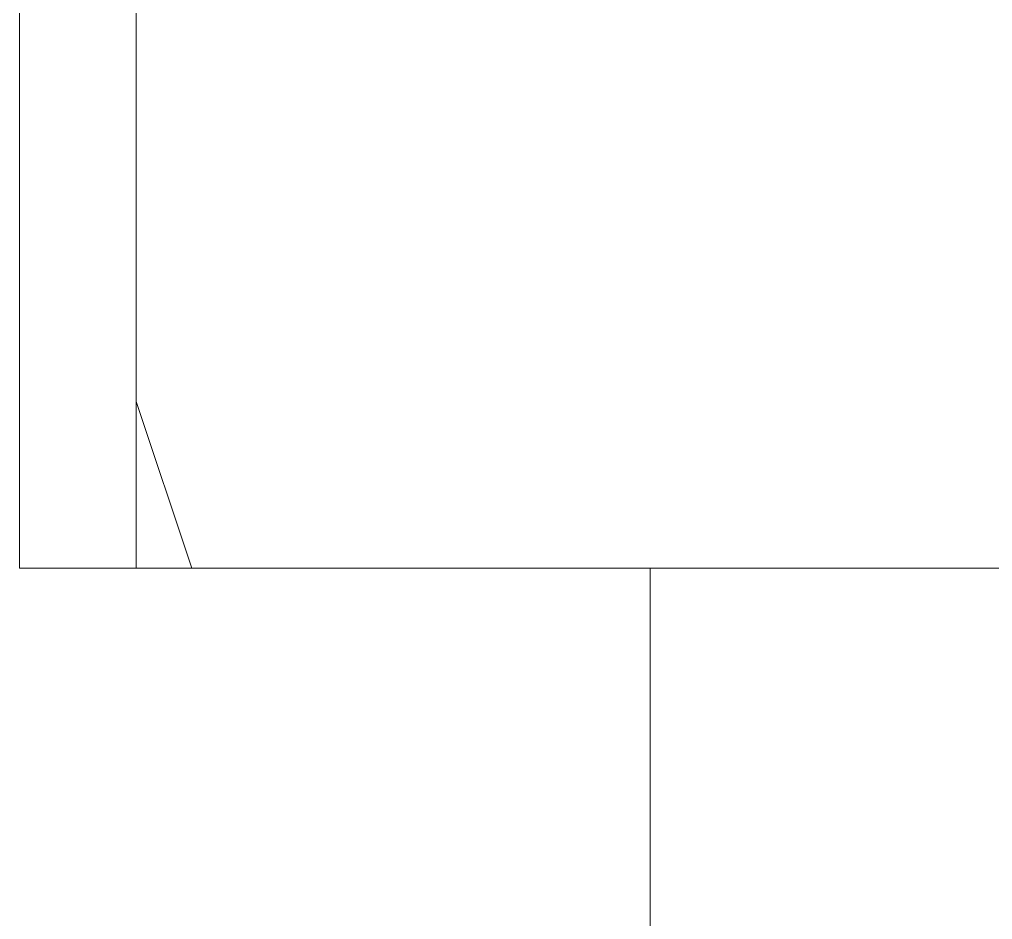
# Model space of a CAD drawing. Header units: inches. Extents: x -1551 to 2054, y 9767 to 12269.
# Drawn here: x 554.48 to 559.69, y 11274.16 to 11278.98 of the extents above; entities that cross this region are included whole.
import ezdxf

# ---------------------------------------------------------------- set-up
doc = ezdxf.new("R2010")
doc.units = ezdxf.units.IN
doc.header["$MEASUREMENT"] = 0
for name, color, linetype, lineweight in [('0-1', 7, 'Continuous', 5), ('0-2', 7, 'Continuous', 9), ('A-GLAZ-CWMG-1', 7, 'Continuous', 9), ('A-WALL-1', 7, 'Continuous', 9), ('A-WALL-PATT-2', 253, 'Continuous', 9)]:
    doc.layers.add(name, color=color, linetype=linetype, lineweight=lineweight)

# ---------------------------------------------------------------- blocks, each defined once
blk = doc.blocks.new('Rectangular Mullion - 2_ x 4_ rectangular-3216287-KEY PLAN - 1ST FLOOR')
at = {"layer": 'A-GLAZ-CWMG-1'}
for p, q in [((0, 2), (-2, 2)), ((-2, 2), (-2, -2)), ((0, -2), (0, 2)), ((-2, -2), (0, -2))]:
    blk.add_line(p, q, dxfattribs=at)
blk = doc.blocks.new('CTR - 1st Phase - Shell_rvt-1-KEY PLAN - 1ST FLOOR')
at = {"layer": 'A-WALL-PATT-2'}
h = blk.add_hatch(dxfattribs=at)
h.set_pattern_fill('FP_4', color=256, style=0, pattern_type=2)
h.set_pattern_definition([(161.57, (1.8, 1.8), (-14.4010124, -0.0012439), [0, -102.456, 11.376, 0]), (18.43, (-1.8, 1.8), (-14.4010124, 0.0012439), [0, -102.456, 11.376, 0]), (108.43, (1.8, 1.8), (7.1973965, -36.003153), [34.146, -79.686]), (71.57, (-1.8, 1.8), (7.1973965, 36.003153), [34.146, -79.686])])
h.paths.add_polyline_path([(-3409.5487, 10814.4894), (-3404.1737, 10814.4894), (-3404.1737, 10936.8394), (-3405.2362, 10936.8394), (-3405.2362, 10936.2144), (-3409.6737, 10936.2144), (-3409.6737, 10814.4894)], flags=0)
h.paths.add_polyline_path([(-3405.2362, 10972.3394), (-3404.1737, 10972.3394), (-3404.1737, 10972.8394), (-3405.2362, 10972.8394)], flags=0)
h.paths.add_polyline_path([(-3404.1737, 11008.3394), (-3404.1737, 11164.5894), (-3409.6737, 11164.5894), (-3409.6737, 11008.9644), (-3405.2362, 11008.9644), (-3405.2362, 11008.3394)], flags=0)
h.paths.add_polyline_path([(-3406.9237, 11276.0394), (-3404.1737, 11276.0394), (-3404.1737, 11284.2894), (-3409.6737, 11284.2894), (-3409.6737, 11276.0394)], flags=0)
at = {"layer": 'A-WALL-1'}
for p, q in [((-3410.2987, 11284.9144), (-3410.2987, 11276.0394)), ((-3409.6737, 11276.0394), (-3409.6737, 11284.2894)), ((-3410.2987, 11276.0394), (-3400.9237, 11276.0394))]:
    blk.add_line(p, q, dxfattribs=at)
at = {"layer": '0-2', "rotation": 89.99999999999838}
blk.add_blockref('Rectangular Mullion - 2_ x 4_ rectangular-3216287-KEY PLAN - 1ST FLOOR', (-3404.9237, 11276.0394), dxfattribs=at)

msp = doc.modelspace()

# ---------------------------------------------------------------- block references
at = {"layer": '0-1'}
msp.add_blockref('CTR - 1st Phase - Shell_rvt-1-KEY PLAN - 1ST FLOOR', (3964.7794, 0), dxfattribs=at)

doc.saveas('drawing.dxf')
